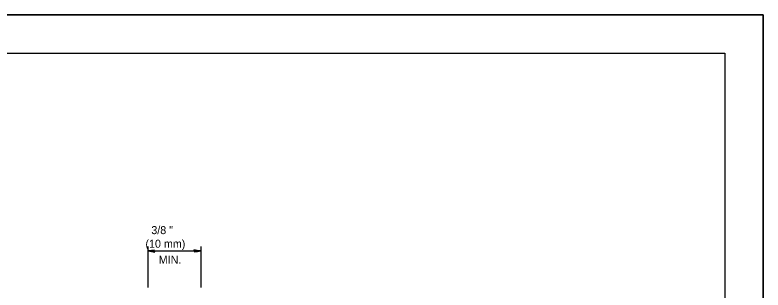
# Model space of a CAD drawing. Extents: x 1709823 to 1716999, y 1398858 to 1402388.
# Drawn here: x 1715442.5 to 1715638.6, y 1401920 to 1401992.1 of the extents above; entities that cross this region are included whole.
import ezdxf

# ---------------------------------------------------------------- set-up
doc = ezdxf.new("R2010")
doc.units = 0
for name, color, linetype in [('Design_EX_Roadway Dimensions', 7, 'Continuous'), ('Level 48', 7, 'Continuous'), ('Sheets_50 Reference Boundary', 7, 'Continuous'), ('Sheets_General Details', 7, 'Continuous'), ('Sheets_Printer Plotting Border', 7, 'Continuous')]:
    doc.layers.add(name, color=color, linetype=linetype)

msp = doc.modelspace()

# ---------------------------------------------------------------- linework, layer by layer
at = {"layer": 'Design_EX_Roadway Dimensions'}
for p, q in [((1715477.32, 1401931.48), (1715477.32, 1401920.68)), ((1715491.28, 1401931.48), (1715491.28, 1401920.68)), ((1715477.32, 1401930.27), (1715491.28, 1401930.27))]:
    msp.add_line(p, q, dxfattribs=at)
for points in [[(1715479.07, 1401930.25), (1715479.01, 1401930.51), (1715478.27, 1401930.4), (1715477.32, 1401930.27), (1715478.33, 1401930.13), (1715479.22, 1401929.98), (1715479.07, 1401930.25), (1715478.99, 1401930.42), (1715477.96, 1401930.27), (1715479.09, 1401930.07), (1715478.92, 1401930.3), (1715478.45, 1401930.27), (1715478.9, 1401930.2)], [(1715489.53, 1401930.3), (1715489.59, 1401930.04), (1715490.33, 1401930.15), (1715491.28, 1401930.27), (1715490.27, 1401930.41), (1715489.38, 1401930.57), (1715489.53, 1401930.3), (1715489.61, 1401930.13), (1715490.64, 1401930.27), (1715489.51, 1401930.47), (1715489.68, 1401930.25), (1715490.15, 1401930.28), (1715489.7, 1401930.35)]]:
    msp.add_lwpolyline(points, dxfattribs=at)
at = {"layer": 'Level 48'}
msp.add_lwpolyline([(1714958.63, 1401992.13), (1715638.63, 1401992.13), (1715638.63, 1401552.13), (1714958.63, 1401552.13)], close=True, dxfattribs=at)
at = {"layer": 'Sheets_50 Reference Boundary'}
msp.add_lwpolyline([(1714998.63, 1401982.13), (1715628.63, 1401982.13), (1715628.63, 1401582.13), (1714998.63, 1401582.13)], close=True, dxfattribs=at)
at = {"layer": 'Sheets_General Details'}
for p, q in [((1715638.63, 1401992.13), (1714958.63, 1401992.13)), ((1715638.63, 1401552.13), (1715638.63, 1401992.13)), ((1715638.63, 1401992.13), (1715638.63, 1401552.13))]:
    msp.add_line(p, q, dxfattribs=at)
msp.add_lwpolyline([(1714998.63, 1401982.13), (1715628.63, 1401982.13), (1715628.63, 1401562.13), (1714998.63, 1401562.13)], close=True, dxfattribs=at)
at = {"layer": 'Sheets_Printer Plotting Border'}
msp.add_lwpolyline([(1714958.63, 1401552.13), (1715638.63, 1401552.13), (1715638.63, 1401992.13), (1714958.63, 1401992.13)], close=True, dxfattribs=at)

# ---------------------------------------------------------------- texts
at = {"layer": 'Design_EX_Roadway Dimensions'}
for s, height, p in [(' 3/8 "', 2.098, (1715477.48, 1401934.68)), ('(10 mm)', 2.099, (1715476.72, 1401931.12)), ('MIN.', 2.099, (1715480.21, 1401926.93))]:
    msp.add_text(s, height=height, dxfattribs=at).set_placement(p)

doc.saveas('drawing.dxf')
